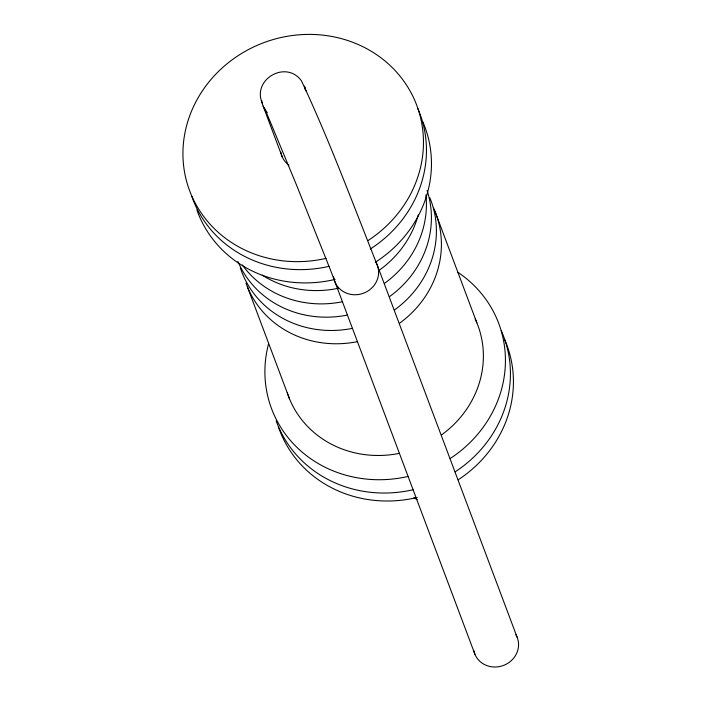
<?xml version="1.0" encoding="UTF-8"?>
<svg xmlns="http://www.w3.org/2000/svg" width="702" height="702" viewBox="0 0 702 702"><rect width="100%" height="100%" fill="white"/><g stroke="black" fill="none" stroke-linecap="round" stroke-linejoin="round"><path stroke-width="1.05" d="M264.347 107.599L296.402 184.749L331.467 272.56L474.929 654.273M434.863 211.083L476.851 322.788M517.093 637.17L377.141 264.821C352.667 203.238 329.589 140.848 301.465 80.862C286.214 59.591 251.86 79.265 262.25 103.194M306.019 90.883L304.414 86.083L305.423 89.953M263.118 106.063L282.107 156.581M247.499 287.1L289.487 398.806M433.608 208.169A101.106 93.743 -20.6 0 1 399.824 323.017M357.546 341.62A101.106 93.743 -20.6 0 1 245.99 283.143M429.87 197.788A101.106 93.743 -20.6 0 1 394.831 309.722M352.553 328.325A101.106 93.743 -20.6 0 1 240.303 267.822M427.07 190.47A101.106 93.743 -20.6 0 1 389.829 296.428M347.551 315.022A101.106 93.743 -20.6 0 1 237.917 261.477M425.895 194.928A101.106 93.743 -20.6 0 1 384.836 283.125M342.55 301.728A101.106 93.743 -20.6 0 1 242.348 264.952M418.269 214.838A101.106 93.743 -20.6 0 1 379.835 269.831M338.592 288.215A101.106 93.743 -20.6 0 1 262.171 275.105M422.771 121.7A121.323 112.487 -20.6 0 1 375.298 262.302M335.161 279.378A121.323 112.487 -20.6 0 1 196.85 209.845M417.769 108.406A121.323 112.487 -20.6 0 1 370.296 249.008M329.089 266.339A121.323 112.487 -20.6 0 1 191.848 196.551M326.088 258.354A121.323 112.487 -20.6 0 1 185.46 130.405A121.323 112.487 -20.6 0 1 371.358 51.325A121.323 112.487 -20.6 0 1 368.217 240.435M501.307 330.817A121.323 112.487 -20.6 0 1 455.186 471.823M413.066 489.742A121.323 112.487 -20.6 0 1 276.184 420.981M504.738 339.786A121.323 112.487 -20.6 0 1 458.187 479.799M417.128 497.472A121.323 112.487 -20.6 0 1 278.817 427.939M475.14 318.901A101.106 93.743 -20.6 0 1 441.812 434.722M399.535 453.325A101.106 93.743 -20.6 0 1 287.285 392.822M457.643 272.148A121.323 112.487 -20.6 0 1 450.193 458.52M408.064 476.439A121.323 112.487 -20.6 0 1 268.471 344.164M417.163 499.578A22.754 21.095 -20.6 0 1 413.899 497.648M515.873 634.696A22.754 21.095 -20.6 0 1 503.562 665.417A22.754 21.095 -20.6 0 1 473.859 650.754M375.421 261.548A22.754 21.183 -20.6 0 1 363.18 293.331A22.754 21.183 -20.6 0 1 333.608 276.57M267.269 112.583A23.131 22.42 -19.7 0 1 261.662 100.439M288.943 165.198A22.754 21.095 -20.6 0 1 280.879 152.15"/></g></svg>
